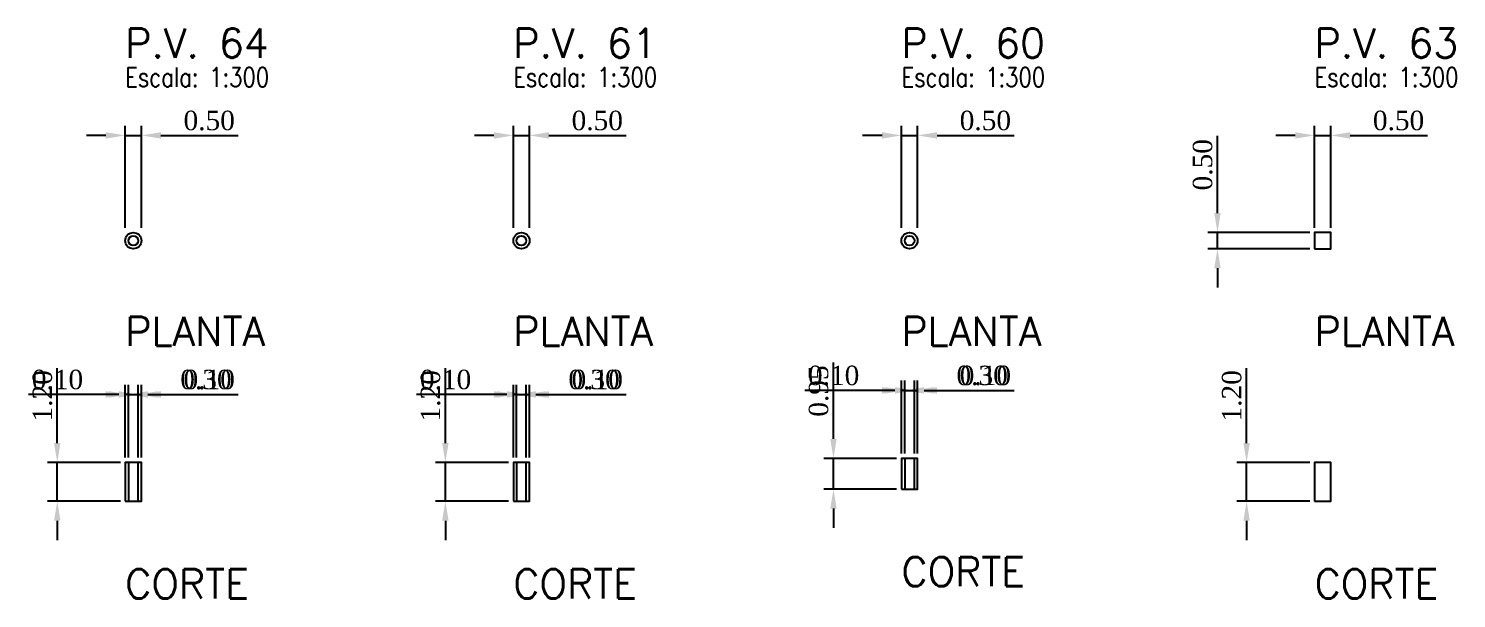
# Model space of a CAD drawing. Extents: x -44 to 14114764, y -20 to 289527804.
# Drawn here: x 359461.57 to 359505.68, y 7353290.87 to 7353308.47 of the extents above; entities that cross this region are included whole.
import ezdxf

# ---------------------------------------------------------------- set-up
doc = ezdxf.new("R2010")
doc.units = 0
doc.header["$PDMODE"] = 3
doc.header["$PDSIZE"] = 0.1
for name, color, linetype in [('DETALHE_POCO_COT', 8, 'Continuous'), ('DETALHE_POCO_FOR', 7, 'Continuous'), ('DETALHE_POCO_TIT', 5, 'Continuous'), ('DETALHE_POCO_TXT', 7, 'Continuous')]:
    doc.layers.add(name, color=color, linetype=linetype)
doc.styles.add('ROMANS', font='ROMANS.shx', dxfattribs={"height": 2})
doc.styles.get("Standard").update_dxf_attribs({"font": 'times.ttf'})
doc.dimstyles.new('ISO-25', dxfattribs={"dimtxt": 2.5, "dimasz": 2.5, "dimexe": 1.25, "dimexo": 0.625, "dimtad": 1, "dimtxsty": 'Standard', "dimcen": 2.5, "dimadec": 0, "dimazin": 0, "dimtfac": 1, "dimtmove": 0, "dimatfit": 3, "dimfxl": 1, "dimarcsym": 0})

# ---------------------------------------------------------------- blocks, each defined once
blk = doc.blocks.new('*D470')
at = {"layer": 'Defpoints', "color": 0, "transparency": 16777216}
for p in [(359465.059, 7353305.165), (359464.559, 7353302.165), (359465.059, 7353302.165)]:
    blk.add_point(p, dxfattribs=at)
at = {"layer": 'DETALHE_POCO_COT', "color": 0, "lineweight": -2, "transparency": 16777216}
for p, q in [((359464.559, 7353302.315), (359464.559, 7353305.465)), ((359465.059, 7353302.315), (359465.059, 7353305.465)), ((359463.959, 7353305.165), (359463.359, 7353305.165)), ((359464.559, 7353305.165), (359465.059, 7353305.165)), ((359465.659, 7353305.165), (359468.046, 7353305.165))]:
    blk.add_line(p, q, dxfattribs=at)
at = {"layer": 'DETALHE_POCO_COT', "color": 0, "transparency": 16777216}
for points in [[(359463.959, 7353305.265), (359463.959, 7353305.065), (359464.559, 7353305.165)], [(359465.659, 7353305.265), (359465.659, 7353305.065), (359465.059, 7353305.165)]]:
    blk.add_solid(points, dxfattribs=at)
at = {"layer": 'DETALHE_POCO_COT', "color": 0, "transparency": 16777216, "insert": (359467.153, 7353305.621), "char_height": 0.6, "attachment_point": 5}
blk.add_mtext('0.50', dxfattribs=at)
blk = doc.blocks.new('*D471')
at = {"layer": 'Defpoints', "color": 0, "transparency": 16777216}
for p in [(359462.459, 7353295.065), (359464.559, 7353295.065), (359464.559, 7353293.865)]:
    blk.add_point(p, dxfattribs=at)
at = {"layer": 'DETALHE_POCO_COT', "color": 0, "lineweight": -2, "transparency": 16777216}
for p, q in [((359462.459, 7353295.665), (359462.459, 7353297.98)), ((359464.409, 7353295.065), (359462.159, 7353295.065)), ((359462.459, 7353293.865), (359462.459, 7353295.065)), ((359464.409, 7353293.865), (359462.159, 7353293.865)), ((359462.459, 7353293.265), (359462.459, 7353292.665))]:
    blk.add_line(p, q, dxfattribs=at)
at = {"layer": 'DETALHE_POCO_COT', "color": 0, "transparency": 16777216}
for points in [[(359462.359, 7353295.665), (359462.559, 7353295.665), (359462.459, 7353295.065)], [(359462.359, 7353293.265), (359462.559, 7353293.265), (359462.459, 7353293.865)]]:
    blk.add_solid(points, dxfattribs=at)
at = {"layer": 'DETALHE_POCO_COT', "color": 0, "transparency": 16777216, "insert": (359462.003, 7353297.123), "char_height": 0.6, "attachment_point": 5, "rotation": 90}
blk.add_mtext('1.20', dxfattribs=at)
blk = doc.blocks.new('*D472')
at = {"layer": 'Defpoints', "color": 0, "transparency": 16777216}
for p in [(359464.659, 7353297.165), (359464.559, 7353295.065), (359464.659, 7353295.065)]:
    blk.add_point(p, dxfattribs=at)
at = {"layer": 'DETALHE_POCO_COT', "color": 0, "lineweight": -2, "transparency": 16777216}
for p, q in [((359464.559, 7353295.215), (359464.559, 7353297.465)), ((359464.659, 7353295.215), (359464.659, 7353297.465)), ((359463.959, 7353297.165), (359461.572, 7353297.165)), ((359464.659, 7353297.165), (359464.559, 7353297.165)), ((359465.259, 7353297.165), (359465.859, 7353297.165))]:
    blk.add_line(p, q, dxfattribs=at)
at = {"layer": 'DETALHE_POCO_COT', "color": 0, "transparency": 16777216}
for points in [[(359463.959, 7353297.265), (359463.959, 7353297.065), (359464.559, 7353297.165)], [(359465.259, 7353297.265), (359465.259, 7353297.065), (359464.659, 7353297.165)]]:
    blk.add_solid(points, dxfattribs=at)
at = {"layer": 'DETALHE_POCO_COT', "color": 0, "transparency": 16777216, "insert": (359462.466, 7353297.621), "char_height": 0.6, "attachment_point": 5}
blk.add_mtext('0.10', dxfattribs=at)
blk = doc.blocks.new('*D473')
at = {"layer": 'Defpoints', "color": 0, "transparency": 16777216}
for p in [(359464.959, 7353297.165), (359464.659, 7353295.065), (359464.959, 7353295.065)]:
    blk.add_point(p, dxfattribs=at)
at = {"layer": 'DETALHE_POCO_COT', "color": 0, "lineweight": -2, "transparency": 16777216}
for p, q in [((359464.659, 7353295.215), (359464.659, 7353297.465)), ((359464.959, 7353295.215), (359464.959, 7353297.465)), ((359464.059, 7353297.165), (359463.459, 7353297.165)), ((359464.659, 7353297.165), (359464.959, 7353297.165)), ((359465.559, 7353297.165), (359467.946, 7353297.165))]:
    blk.add_line(p, q, dxfattribs=at)
at = {"layer": 'DETALHE_POCO_COT', "color": 0, "transparency": 16777216}
for points in [[(359464.059, 7353297.265), (359464.059, 7353297.065), (359464.659, 7353297.165)], [(359465.559, 7353297.265), (359465.559, 7353297.065), (359464.959, 7353297.165)]]:
    blk.add_solid(points, dxfattribs=at)
at = {"layer": 'DETALHE_POCO_COT', "color": 0, "transparency": 16777216, "insert": (359467.053, 7353297.621), "char_height": 0.6, "attachment_point": 5}
blk.add_mtext('0.30', dxfattribs=at)
blk = doc.blocks.new('*D474')
at = {"layer": 'Defpoints', "color": 0, "transparency": 16777216}
for p in [(359465.059, 7353297.165), (359464.959, 7353295.065), (359465.059, 7353295.065)]:
    blk.add_point(p, dxfattribs=at)
at = {"layer": 'DETALHE_POCO_COT', "color": 0, "lineweight": -2, "transparency": 16777216}
for p, q in [((359464.959, 7353295.215), (359464.959, 7353297.465)), ((359465.059, 7353295.215), (359465.059, 7353297.465)), ((359464.359, 7353297.165), (359463.759, 7353297.165)), ((359464.959, 7353297.165), (359465.059, 7353297.165)), ((359465.659, 7353297.165), (359468.046, 7353297.165))]:
    blk.add_line(p, q, dxfattribs=at)
at = {"layer": 'DETALHE_POCO_COT', "color": 0, "transparency": 16777216}
for points in [[(359464.359, 7353297.265), (359464.359, 7353297.065), (359464.959, 7353297.165)], [(359465.659, 7353297.265), (359465.659, 7353297.065), (359465.059, 7353297.165)]]:
    blk.add_solid(points, dxfattribs=at)
at = {"layer": 'DETALHE_POCO_COT', "color": 0, "transparency": 16777216, "insert": (359467.153, 7353297.621), "char_height": 0.6, "attachment_point": 5}
blk.add_mtext('0.10', dxfattribs=at)
blk = doc.blocks.new('*D475')
at = {"layer": 'Defpoints', "color": 0, "transparency": 16777216}
for p in [(359477.048, 7353305.165), (359476.548, 7353302.165), (359477.048, 7353302.165)]:
    blk.add_point(p, dxfattribs=at)
at = {"layer": 'DETALHE_POCO_COT', "color": 0, "lineweight": -2, "transparency": 16777216}
for p, q in [((359476.548, 7353302.315), (359476.548, 7353305.465)), ((359477.048, 7353302.315), (359477.048, 7353305.465)), ((359475.948, 7353305.165), (359475.348, 7353305.165)), ((359476.548, 7353305.165), (359477.048, 7353305.165)), ((359477.648, 7353305.165), (359480.035, 7353305.165))]:
    blk.add_line(p, q, dxfattribs=at)
at = {"layer": 'DETALHE_POCO_COT', "color": 0, "transparency": 16777216}
for points in [[(359475.948, 7353305.265), (359475.948, 7353305.065), (359476.548, 7353305.165)], [(359477.648, 7353305.265), (359477.648, 7353305.065), (359477.048, 7353305.165)]]:
    blk.add_solid(points, dxfattribs=at)
at = {"layer": 'DETALHE_POCO_COT', "color": 0, "transparency": 16777216, "insert": (359479.141, 7353305.621), "char_height": 0.6, "attachment_point": 5}
blk.add_mtext('0.50', dxfattribs=at)
blk = doc.blocks.new('*D476')
at = {"layer": 'Defpoints', "color": 0, "transparency": 16777216}
for p in [(359474.448, 7353295.065), (359476.548, 7353295.065), (359476.548, 7353293.865)]:
    blk.add_point(p, dxfattribs=at)
at = {"layer": 'DETALHE_POCO_COT', "color": 0, "lineweight": -2, "transparency": 16777216}
for p, q in [((359474.448, 7353295.665), (359474.448, 7353297.98)), ((359476.398, 7353295.065), (359474.148, 7353295.065)), ((359474.448, 7353293.865), (359474.448, 7353295.065)), ((359476.398, 7353293.865), (359474.148, 7353293.865)), ((359474.448, 7353293.265), (359474.448, 7353292.665))]:
    blk.add_line(p, q, dxfattribs=at)
at = {"layer": 'DETALHE_POCO_COT', "color": 0, "transparency": 16777216}
for points in [[(359474.348, 7353295.665), (359474.548, 7353295.665), (359474.448, 7353295.065)], [(359474.348, 7353293.265), (359474.548, 7353293.265), (359474.448, 7353293.865)]]:
    blk.add_solid(points, dxfattribs=at)
at = {"layer": 'DETALHE_POCO_COT', "color": 0, "transparency": 16777216, "insert": (359473.992, 7353297.123), "char_height": 0.6, "attachment_point": 5, "rotation": 90}
blk.add_mtext('1.20', dxfattribs=at)
blk = doc.blocks.new('*D477')
at = {"layer": 'Defpoints', "color": 0, "transparency": 16777216}
for p in [(359476.648, 7353297.165), (359476.548, 7353295.065), (359476.648, 7353295.065)]:
    blk.add_point(p, dxfattribs=at)
at = {"layer": 'DETALHE_POCO_COT', "color": 0, "lineweight": -2, "transparency": 16777216}
for p, q in [((359476.548, 7353295.215), (359476.548, 7353297.465)), ((359476.648, 7353295.215), (359476.648, 7353297.465)), ((359475.948, 7353297.165), (359473.561, 7353297.165)), ((359476.648, 7353297.165), (359476.548, 7353297.165)), ((359477.248, 7353297.165), (359477.848, 7353297.165))]:
    blk.add_line(p, q, dxfattribs=at)
at = {"layer": 'DETALHE_POCO_COT', "color": 0, "transparency": 16777216}
for points in [[(359475.948, 7353297.265), (359475.948, 7353297.065), (359476.548, 7353297.165)], [(359477.248, 7353297.265), (359477.248, 7353297.065), (359476.648, 7353297.165)]]:
    blk.add_solid(points, dxfattribs=at)
at = {"layer": 'DETALHE_POCO_COT', "color": 0, "transparency": 16777216, "insert": (359474.455, 7353297.621), "char_height": 0.6, "attachment_point": 5}
blk.add_mtext('0.10', dxfattribs=at)
blk = doc.blocks.new('*D478')
at = {"layer": 'Defpoints', "color": 0, "transparency": 16777216}
for p in [(359476.948, 7353297.165), (359476.648, 7353295.065), (359476.948, 7353295.065)]:
    blk.add_point(p, dxfattribs=at)
at = {"layer": 'DETALHE_POCO_COT', "color": 0, "lineweight": -2, "transparency": 16777216}
for p, q in [((359476.648, 7353295.215), (359476.648, 7353297.465)), ((359476.948, 7353295.215), (359476.948, 7353297.465)), ((359476.048, 7353297.165), (359475.448, 7353297.165)), ((359476.648, 7353297.165), (359476.948, 7353297.165)), ((359477.548, 7353297.165), (359479.935, 7353297.165))]:
    blk.add_line(p, q, dxfattribs=at)
at = {"layer": 'DETALHE_POCO_COT', "color": 0, "transparency": 16777216}
for points in [[(359476.048, 7353297.265), (359476.048, 7353297.065), (359476.648, 7353297.165)], [(359477.548, 7353297.265), (359477.548, 7353297.065), (359476.948, 7353297.165)]]:
    blk.add_solid(points, dxfattribs=at)
at = {"layer": 'DETALHE_POCO_COT', "color": 0, "transparency": 16777216, "insert": (359479.041, 7353297.621), "char_height": 0.6, "attachment_point": 5}
blk.add_mtext('0.30', dxfattribs=at)
blk = doc.blocks.new('*D479')
at = {"layer": 'Defpoints', "color": 0, "transparency": 16777216}
for p in [(359477.048, 7353297.165), (359476.948, 7353295.065), (359477.048, 7353295.065)]:
    blk.add_point(p, dxfattribs=at)
at = {"layer": 'DETALHE_POCO_COT', "color": 0, "lineweight": -2, "transparency": 16777216}
for p, q in [((359476.948, 7353295.215), (359476.948, 7353297.465)), ((359477.048, 7353295.215), (359477.048, 7353297.465)), ((359476.348, 7353297.165), (359475.748, 7353297.165)), ((359476.948, 7353297.165), (359477.048, 7353297.165)), ((359477.648, 7353297.165), (359480.035, 7353297.165))]:
    blk.add_line(p, q, dxfattribs=at)
at = {"layer": 'DETALHE_POCO_COT', "color": 0, "transparency": 16777216}
for points in [[(359476.348, 7353297.265), (359476.348, 7353297.065), (359476.948, 7353297.165)], [(359477.648, 7353297.265), (359477.648, 7353297.065), (359477.048, 7353297.165)]]:
    blk.add_solid(points, dxfattribs=at)
at = {"layer": 'DETALHE_POCO_COT', "color": 0, "transparency": 16777216, "insert": (359479.141, 7353297.621), "char_height": 0.6, "attachment_point": 5}
blk.add_mtext('0.10', dxfattribs=at)
blk = doc.blocks.new('*D480')
at = {"layer": 'Defpoints', "color": 0, "transparency": 16777216}
for p in [(359489.037, 7353305.165), (359488.537, 7353302.165), (359489.037, 7353302.165)]:
    blk.add_point(p, dxfattribs=at)
at = {"layer": 'DETALHE_POCO_COT', "color": 0, "lineweight": -2, "transparency": 16777216}
for p, q in [((359488.537, 7353302.315), (359488.537, 7353305.465)), ((359489.037, 7353302.315), (359489.037, 7353305.465)), ((359487.937, 7353305.165), (359487.337, 7353305.165)), ((359488.537, 7353305.165), (359489.037, 7353305.165)), ((359489.637, 7353305.165), (359492.024, 7353305.165))]:
    blk.add_line(p, q, dxfattribs=at)
at = {"layer": 'DETALHE_POCO_COT', "color": 0, "transparency": 16777216}
for points in [[(359487.937, 7353305.265), (359487.937, 7353305.065), (359488.537, 7353305.165)], [(359489.637, 7353305.265), (359489.637, 7353305.065), (359489.037, 7353305.165)]]:
    blk.add_solid(points, dxfattribs=at)
at = {"layer": 'DETALHE_POCO_COT', "color": 0, "transparency": 16777216, "insert": (359491.13, 7353305.621), "char_height": 0.6, "attachment_point": 5}
blk.add_mtext('0.50', dxfattribs=at)
blk = doc.blocks.new('*D481')
at = {"layer": 'Defpoints', "color": 0, "transparency": 16777216}
for p in [(359486.437, 7353295.191), (359488.537, 7353295.191), (359488.537, 7353294.242)]:
    blk.add_point(p, dxfattribs=at)
at = {"layer": 'DETALHE_POCO_COT', "color": 0, "lineweight": -2, "transparency": 16777216}
for p, q in [((359486.437, 7353295.791), (359486.437, 7353298.151)), ((359488.387, 7353295.191), (359486.137, 7353295.191)), ((359486.437, 7353294.242), (359486.437, 7353295.191)), ((359488.387, 7353294.242), (359486.137, 7353294.242)), ((359486.437, 7353293.642), (359486.437, 7353293.042))]:
    blk.add_line(p, q, dxfattribs=at)
at = {"layer": 'DETALHE_POCO_COT', "color": 0, "transparency": 16777216}
for points in [[(359486.337, 7353295.791), (359486.537, 7353295.791), (359486.437, 7353295.191)], [(359486.337, 7353293.642), (359486.537, 7353293.642), (359486.437, 7353294.242)]]:
    blk.add_solid(points, dxfattribs=at)
at = {"layer": 'DETALHE_POCO_COT', "color": 0, "transparency": 16777216, "insert": (359485.981, 7353297.271), "char_height": 0.6, "attachment_point": 5, "rotation": 90}
blk.add_mtext('0.95', dxfattribs=at)
blk = doc.blocks.new('*D482')
at = {"layer": 'Defpoints', "color": 0, "transparency": 16777216}
for p in [(359488.637, 7353297.291), (359488.537, 7353295.191), (359488.637, 7353295.191)]:
    blk.add_point(p, dxfattribs=at)
at = {"layer": 'DETALHE_POCO_COT', "color": 0, "lineweight": -2, "transparency": 16777216}
for p, q in [((359487.937, 7353297.291), (359485.55, 7353297.291)), ((359488.537, 7353295.341), (359488.537, 7353297.591)), ((359488.637, 7353297.291), (359488.537, 7353297.291)), ((359488.637, 7353295.341), (359488.637, 7353297.591)), ((359489.237, 7353297.291), (359489.837, 7353297.291))]:
    blk.add_line(p, q, dxfattribs=at)
at = {"layer": 'DETALHE_POCO_COT', "color": 0, "transparency": 16777216}
for points in [[(359487.937, 7353297.391), (359487.937, 7353297.191), (359488.537, 7353297.291)], [(359489.237, 7353297.391), (359489.237, 7353297.191), (359488.637, 7353297.291)]]:
    blk.add_solid(points, dxfattribs=at)
at = {"layer": 'DETALHE_POCO_COT', "color": 0, "transparency": 16777216, "insert": (359486.443, 7353297.747), "char_height": 0.6, "attachment_point": 5}
blk.add_mtext('0.10', dxfattribs=at)
blk = doc.blocks.new('*D483')
at = {"layer": 'Defpoints', "color": 0, "transparency": 16777216}
for p in [(359488.937, 7353297.291), (359488.637, 7353295.191), (359488.937, 7353295.191)]:
    blk.add_point(p, dxfattribs=at)
at = {"layer": 'DETALHE_POCO_COT', "color": 0, "lineweight": -2, "transparency": 16777216}
for p, q in [((359488.037, 7353297.291), (359487.437, 7353297.291)), ((359488.637, 7353295.341), (359488.637, 7353297.591)), ((359488.637, 7353297.291), (359488.937, 7353297.291)), ((359488.937, 7353295.341), (359488.937, 7353297.591)), ((359489.537, 7353297.291), (359491.924, 7353297.291))]:
    blk.add_line(p, q, dxfattribs=at)
at = {"layer": 'DETALHE_POCO_COT', "color": 0, "transparency": 16777216}
for points in [[(359488.037, 7353297.391), (359488.037, 7353297.191), (359488.637, 7353297.291)], [(359489.537, 7353297.391), (359489.537, 7353297.191), (359488.937, 7353297.291)]]:
    blk.add_solid(points, dxfattribs=at)
at = {"layer": 'DETALHE_POCO_COT', "color": 0, "transparency": 16777216, "insert": (359491.03, 7353297.747), "char_height": 0.6, "attachment_point": 5}
blk.add_mtext('0.30', dxfattribs=at)
blk = doc.blocks.new('*D484')
at = {"layer": 'Defpoints', "color": 0, "transparency": 16777216}
for p in [(359489.037, 7353297.291), (359488.937, 7353295.191), (359489.037, 7353295.191)]:
    blk.add_point(p, dxfattribs=at)
at = {"layer": 'DETALHE_POCO_COT', "color": 0, "lineweight": -2, "transparency": 16777216}
for p, q in [((359488.337, 7353297.291), (359487.737, 7353297.291)), ((359488.937, 7353295.341), (359488.937, 7353297.591)), ((359488.937, 7353297.291), (359489.037, 7353297.291)), ((359489.037, 7353295.341), (359489.037, 7353297.591)), ((359489.637, 7353297.291), (359492.024, 7353297.291))]:
    blk.add_line(p, q, dxfattribs=at)
at = {"layer": 'DETALHE_POCO_COT', "color": 0, "transparency": 16777216}
for points in [[(359488.337, 7353297.391), (359488.337, 7353297.191), (359488.937, 7353297.291)], [(359489.637, 7353297.391), (359489.637, 7353297.191), (359489.037, 7353297.291)]]:
    blk.add_solid(points, dxfattribs=at)
at = {"layer": 'DETALHE_POCO_COT', "color": 0, "transparency": 16777216, "insert": (359491.13, 7353297.747), "char_height": 0.6, "attachment_point": 5}
blk.add_mtext('0.10', dxfattribs=at)
blk = doc.blocks.new('*D485')
at = {"layer": 'Defpoints', "color": 0, "transparency": 16777216}
for p in [(359501.8, 7353305.165), (359501.3, 7353302.165), (359501.8, 7353302.165)]:
    blk.add_point(p, dxfattribs=at)
at = {"layer": 'DETALHE_POCO_COT', "color": 0, "lineweight": -2, "transparency": 16777216}
for p, q in [((359501.3, 7353302.315), (359501.3, 7353305.465)), ((359501.8, 7353302.315), (359501.8, 7353305.465)), ((359500.7, 7353305.165), (359500.1, 7353305.165)), ((359501.3, 7353305.165), (359501.8, 7353305.165)), ((359502.4, 7353305.165), (359504.787, 7353305.165))]:
    blk.add_line(p, q, dxfattribs=at)
at = {"layer": 'DETALHE_POCO_COT', "color": 0, "transparency": 16777216}
for points in [[(359500.7, 7353305.265), (359500.7, 7353305.065), (359501.3, 7353305.165)], [(359502.4, 7353305.265), (359502.4, 7353305.065), (359501.8, 7353305.165)]]:
    blk.add_solid(points, dxfattribs=at)
at = {"layer": 'DETALHE_POCO_COT', "color": 0, "transparency": 16777216, "insert": (359503.894, 7353305.621), "char_height": 0.6, "attachment_point": 5}
blk.add_mtext('0.50', dxfattribs=at)
blk = doc.blocks.new('*D486')
at = {"layer": 'Defpoints', "color": 0, "transparency": 16777216}
for p in [(359498.3, 7353302.165), (359501.3, 7353302.165), (359501.3, 7353301.665)]:
    blk.add_point(p, dxfattribs=at)
at = {"layer": 'DETALHE_POCO_COT', "color": 0, "lineweight": -2, "transparency": 16777216}
for p, q in [((359498.3, 7353302.765), (359498.3, 7353305.152)), ((359501.15, 7353302.165), (359498, 7353302.165)), ((359498.3, 7353301.665), (359498.3, 7353302.165)), ((359501.15, 7353301.665), (359498, 7353301.665)), ((359498.3, 7353301.065), (359498.3, 7353300.465))]:
    blk.add_line(p, q, dxfattribs=at)
at = {"layer": 'DETALHE_POCO_COT', "color": 0, "transparency": 16777216}
for points in [[(359498.2, 7353302.765), (359498.4, 7353302.765), (359498.3, 7353302.165)], [(359498.2, 7353301.065), (359498.4, 7353301.065), (359498.3, 7353301.665)]]:
    blk.add_solid(points, dxfattribs=at)
at = {"layer": 'DETALHE_POCO_COT', "color": 0, "transparency": 16777216, "insert": (359497.844, 7353304.259), "char_height": 0.6, "attachment_point": 5, "rotation": 90}
blk.add_mtext('0.50', dxfattribs=at)
blk = doc.blocks.new('*D487')
at = {"layer": 'Defpoints', "color": 0, "transparency": 16777216}
for p in [(359499.2, 7353295.065), (359501.3, 7353295.065), (359501.3, 7353293.865)]:
    blk.add_point(p, dxfattribs=at)
at = {"layer": 'DETALHE_POCO_COT', "color": 0, "lineweight": -2, "transparency": 16777216}
for p, q in [((359499.2, 7353295.665), (359499.2, 7353297.98)), ((359501.15, 7353295.065), (359498.9, 7353295.065)), ((359499.2, 7353293.865), (359499.2, 7353295.065)), ((359501.15, 7353293.865), (359498.9, 7353293.865)), ((359499.2, 7353293.265), (359499.2, 7353292.665))]:
    blk.add_line(p, q, dxfattribs=at)
at = {"layer": 'DETALHE_POCO_COT', "color": 0, "transparency": 16777216}
for points in [[(359499.1, 7353295.665), (359499.3, 7353295.665), (359499.2, 7353295.065)], [(359499.1, 7353293.265), (359499.3, 7353293.265), (359499.2, 7353293.865)]]:
    blk.add_solid(points, dxfattribs=at)
at = {"layer": 'DETALHE_POCO_COT', "color": 0, "transparency": 16777216, "insert": (359498.744, 7353297.123), "char_height": 0.6, "attachment_point": 5, "rotation": 90}
blk.add_mtext('1.20', dxfattribs=at)

msp = doc.modelspace()

# ---------------------------------------------------------------- linework, layer by layer
at = {"layer": 'DETALHE_POCO_FOR', "linetype": 'Continuous'}
for points in [[(359501.3, 7353301.665), (359501.8, 7353301.665), (359501.8, 7353302.165), (359501.3, 7353302.165)], [(359501.3, 7353301.665), (359501.8, 7353301.665), (359501.8, 7353302.165), (359501.3, 7353302.165)], [(359488.537, 7353294.242), (359489.037, 7353294.242), (359489.037, 7353295.191), (359488.537, 7353295.191)], [(359488.637, 7353294.242), (359488.937, 7353294.242), (359488.937, 7353295.191), (359488.637, 7353295.191)], [(359464.559, 7353293.865), (359465.059, 7353293.865), (359465.059, 7353295.065), (359464.559, 7353295.065)], [(359464.659, 7353293.865), (359464.959, 7353293.865), (359464.959, 7353295.065), (359464.659, 7353295.065)], [(359476.548, 7353293.865), (359477.048, 7353293.865), (359477.048, 7353295.065), (359476.548, 7353295.065)], [(359476.648, 7353293.865), (359476.948, 7353293.865), (359476.948, 7353295.065), (359476.648, 7353295.065)], [(359501.3, 7353293.865), (359501.8, 7353293.865), (359501.8, 7353295.065), (359501.3, 7353295.065)], [(359501.3, 7353293.865), (359501.8, 7353293.865), (359501.8, 7353295.065), (359501.3, 7353295.065)]]:
    msp.add_lwpolyline(points, close=True, dxfattribs=at)
for centre, radius in [((359464.809, 7353301.915), 0.25), ((359476.798, 7353301.915), 0.25), ((359488.787, 7353301.915), 0.25), ((359464.809, 7353301.915), 0.15), ((359476.798, 7353301.915), 0.15), ((359488.787, 7353301.915), 0.15)]:
    msp.add_circle(centre, radius, dxfattribs=at)

# ---------------------------------------------------------------- texts
at = {"layer": 'DETALHE_POCO_TIT', "linetype": 'Continuous', "style": 'ROMANS'}
for s, p in [('P.V. 64', (359464.559, 7353307.565)), ('P.V. 61', (359476.548, 7353307.565)), ('P.V. 60', (359488.537, 7353307.565)), ('P.V. 63', (359501.3, 7353307.565)), ('PLANTA', (359464.559, 7353298.665)), ('PLANTA', (359476.548, 7353298.665)), ('PLANTA', (359488.537, 7353298.665)), ('PLANTA', (359501.3, 7353298.665)), ('CORTE', (359488.537, 7353291.242)), ('CORTE', (359464.559, 7353290.865)), ('CORTE', (359476.548, 7353290.865)), ('CORTE', (359501.3, 7353290.865))]:
    msp.add_text(s, height=0.9, dxfattribs=at).set_placement(p)
at = {"layer": 'DETALHE_POCO_TXT', "linetype": 'Continuous', "style": 'ROMANS', "width": 0.8}
for p in [(359464.559, 7353306.665), (359476.548, 7353306.665), (359488.537, 7353306.665), (359501.3, 7353306.665)]:
    msp.add_text('Escala: 1:300', height=0.6, dxfattribs=at).set_placement(p)

# ---------------------------------------------------------------- dimensions: what is measured, and where the dimension line sits
at = {"layer": 'DETALHE_POCO_COT'}
for base, p1, p2, text, override, picture, middle in [((359465.059, 7353305.165), (359464.559, 7353302.165), (359465.059, 7353302.165), '0.50', {"dimscale": 0.24, "dimzin": 0}, '*D470', (359467.153, 7353305.621)), ((359477.048, 7353305.165), (359476.548, 7353302.165), (359477.048, 7353302.165), '0.50', {"dimscale": 0.24, "dimzin": 0}, '*D475', (359479.141, 7353305.621)), ((359489.037, 7353305.165), (359488.537, 7353302.165), (359489.037, 7353302.165), '0.50', {"dimscale": 0.24, "dimzin": 0}, '*D480', (359491.13, 7353305.621)), ((359501.8, 7353305.165), (359501.3, 7353302.165), (359501.8, 7353302.165), '0.50', {"dimscale": 0.24, "dimzin": 0}, '*D485', (359503.894, 7353305.621)), ((359464.659, 7353297.165), (359464.559, 7353295.065), (359464.659, 7353295.065), '0.10', {"dimscale": 0.24, "dimjust": 1, "dimzin": 0}, '*D472', (359462.466, 7353297.621)), ((359464.959, 7353297.165), (359464.659, 7353295.065), (359464.959, 7353295.065), '0.30', {"dimscale": 0.24, "dimzin": 0}, '*D473', (359467.053, 7353297.621)), ((359465.059, 7353297.165), (359464.959, 7353295.065), (359465.059, 7353295.065), '0.10', {"dimscale": 0.24, "dimjust": 2, "dimzin": 0}, '*D474', (359467.153, 7353297.621)), ((359476.648, 7353297.165), (359476.548, 7353295.065), (359476.648, 7353295.065), '0.10', {"dimscale": 0.24, "dimjust": 1, "dimzin": 0}, '*D477', (359474.455, 7353297.621)), ((359476.948, 7353297.165), (359476.648, 7353295.065), (359476.948, 7353295.065), '0.30', {"dimscale": 0.24, "dimzin": 0}, '*D478', (359479.041, 7353297.621)), ((359477.048, 7353297.165), (359476.948, 7353295.065), (359477.048, 7353295.065), '0.10', {"dimscale": 0.24, "dimjust": 2, "dimzin": 0}, '*D479', (359479.141, 7353297.621)), ((359488.637, 7353297.291), (359488.537, 7353295.191), (359488.637, 7353295.191), '0.10', {"dimscale": 0.24, "dimjust": 1, "dimzin": 0}, '*D482', (359486.443, 7353297.747)), ((359488.937, 7353297.291), (359488.637, 7353295.191), (359488.937, 7353295.191), '0.30', {"dimscale": 0.24, "dimzin": 0}, '*D483', (359491.03, 7353297.747)), ((359489.037, 7353297.291), (359488.937, 7353295.191), (359489.037, 7353295.191), '0.10', {"dimscale": 0.24, "dimjust": 2, "dimzin": 0}, '*D484', (359491.13, 7353297.747))]:
    dim = msp.add_linear_dim(base=base, p1=p1, p2=p2, text=text, dimstyle='ISO-25', override=override, dxfattribs=at)
    dim.commit()
    dim.dimension.update_dxf_attribs({"geometry": picture, "text_midpoint": middle})
for base, p1, p2, text, picture, middle in [((359498.3, 7353302.165), (359501.3, 7353301.665), (359501.3, 7353302.165), '0.50', '*D486', (359497.844, 7353304.259)), ((359462.459, 7353295.065), (359464.559, 7353293.865), (359464.559, 7353295.065), '1.20', '*D471', (359462.003, 7353297.123)), ((359474.448, 7353295.065), (359476.548, 7353293.865), (359476.548, 7353295.065), '1.20', '*D476', (359473.992, 7353297.123)), ((359486.437, 7353295.191), (359488.537, 7353294.242), (359488.537, 7353295.191), '0.95', '*D481', (359485.981, 7353297.271)), ((359499.2, 7353295.065), (359501.3, 7353293.865), (359501.3, 7353295.065), '1.20', '*D487', (359498.744, 7353297.123))]:
    dim = msp.add_linear_dim(base=base, p1=p1, p2=p2, angle=90, text=text, dimstyle='ISO-25', override={"dimscale": 0.24, "dimzin": 0}, dxfattribs=at)
    dim.commit()
    dim.dimension.update_dxf_attribs({"geometry": picture, "text_midpoint": middle})

doc.saveas('drawing.dxf')
